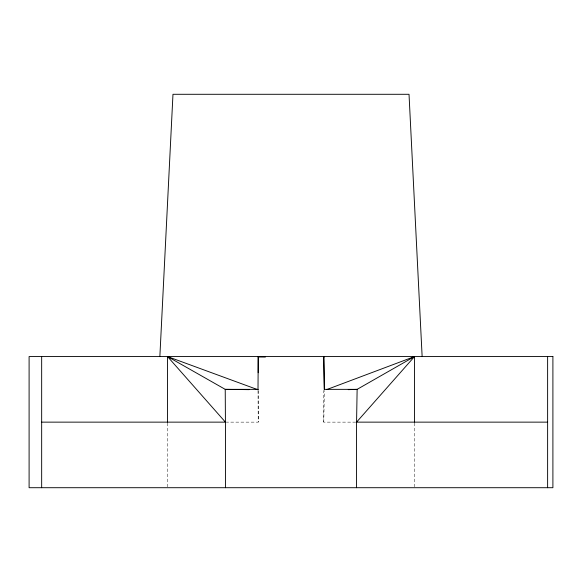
<?xml version="1.0" encoding="UTF-8"?>
<svg xmlns="http://www.w3.org/2000/svg" width="582" height="582" viewBox="0 0 582 582"><rect width="100%" height="100%" fill="white"/><g stroke="black" fill="none" stroke-linecap="round" stroke-linejoin="round"><path stroke-width="0.44" stroke-dasharray="2.91 2.18" d="M258.219 390.682L258.219 422.139L226.318 422.139M355.682 422.139L323.781 422.139L323.781 390.413M323.781 422.139L324.349 390.471M258.015 390.66L258.219 422.139M414.5 423.034L414.5 486.807M167.551 423.034L167.551 486.807"/><path stroke-width="0.87" d="M258.219 372.727L258.219 356.57L258.008 389.765L167.551 356.57L167.551 422.139M159.861 356.57L172.978 94.291L409.022 94.291L422.139 356.57M326.895 389.511L414.5 356.57L414.5 422.139M348.269 389.656L357.13 389.351L414.5 356.57L356.57 422.139L356.57 487.709M324.349 389.351L357.13 389.351L356.57 422.139L547.618 422.139M41.664 422.139L225.43 422.139L225.43 487.709M265.399 357.057L258.219 356.977L258.219 356.57M249.147 389.649L225.227 389.351L167.551 356.57L225.43 422.139L225.227 389.351L258.008 389.351L258.008 389.765M323.781 356.57L324.334 389.591L323.781 356.57L323.781 357.697M547.618 356.57L547.618 487.709M41.664 356.57L41.664 487.709M552.9 356.57L29.1 356.57L29.1 487.709L552.9 487.709L552.9 356.57"/></g></svg>
